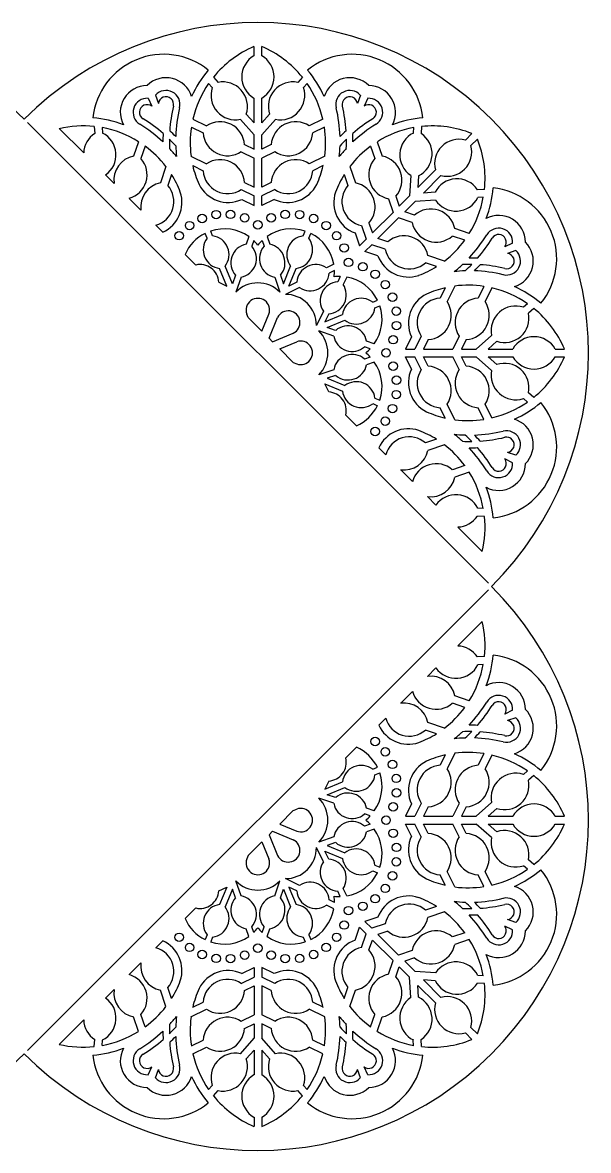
# Model space of a CAD drawing. Extents: x 60 to 307, y -10 to 237.
# Drawn here: x 182.9 to 307, y -10.4 to 237.1 of the extents above; entities that cross this region are included whole.
import ezdxf

# ---------------------------------------------------------------- set-up
doc = ezdxf.new("R2010")
doc.units = 0
doc.layers.get('0').update_dxf_attribs({"linetype": 'CONTINUOUS'})

msp = doc.modelspace()

# ---------------------------------------------------------------- linework, layer by layer
for p, q in [((233.64, 229.83), (233.64, 231.84)), ((235.35, 229.83), (235.35, 231.84)), ((223.69, 223.72), (224.48, 222.83)), ((224.74, 225.12), (225.76, 223.97)), ((244.25, 225.12), (243.23, 223.97)), ((245.29, 223.72), (244.51, 222.83)), ((210.4, 220.48), (211.23, 218.73)), ((212.03, 221.15), (212.68, 219.33)), ((233.64, 215.08), (233.64, 220.51)), ((235.35, 215.08), (235.35, 220.51)), ((256.96, 221.15), (256.31, 219.33)), ((258.59, 220.48), (257.76, 218.73)), ((220.24, 215.91), (223.23, 214.43)), ((230.65, 215.86), (233.64, 212.5)), ((231.93, 217), (233.64, 215.08)), ((237.05, 217), (235.35, 215.08)), ((238.33, 215.86), (235.35, 212.5)), ((248.74, 215.91), (245.75, 214.43)), ((183.95, 215.16), (285.04, 114.07)), ((190.94, 213.82), (196.29, 208.48)), ((198.61, 214.3), (198.7, 212.76)), ((200.34, 214.05), (200.41, 212.87)), ((219.9, 214.16), (222.47, 212.9)), ((249.08, 214.16), (246.51, 212.9)), ((268.65, 214.05), (268.57, 212.87)), ((270.38, 214.3), (270.29, 212.76)), ((208.3, 210.96), (207.23, 207.8)), ((233.64, 209.29), (233.64, 212.5)), ((235.35, 209.29), (235.35, 212.5)), ((260.68, 210.96), (261.75, 207.8)), ((280, 211.33), (281.42, 212.76)), ((281.21, 210.12), (282.63, 211.54)), ((209.77, 209.97), (208.85, 207.25)), ((230.82, 208.77), (233.64, 207.38)), ((231.58, 210.31), (233.64, 209.29)), ((237.41, 210.31), (235.35, 209.29)), ((238.17, 208.77), (235.35, 207.38)), ((259.21, 209.97), (260.13, 207.25)), ((214.33, 205.52), (213.12, 201.92)), ((219.82, 207.79), (223.23, 206.11)), ((220.19, 205.7), (222.47, 204.57)), ((233.64, 200.97), (233.64, 207.38)), ((235.35, 200.97), (235.35, 207.38)), ((249.16, 207.79), (245.75, 206.11)), ((248.79, 205.7), (246.51, 204.57)), ((254.65, 205.52), (255.87, 201.92)), ((201.1, 203.66), (202.96, 201.81)), ((215.56, 203.78), (214.74, 201.37)), ((253.43, 203.78), (254.24, 201.37)), ((268.01, 203.57), (267.74, 199.08)), ((269.57, 200.91), (273.41, 204.75)), ((269.72, 203.47), (269.57, 200.91)), ((270.78, 199.69), (274.62, 203.54)), ((231.58, 201.98), (233.64, 200.97)), ((237.41, 201.98), (235.35, 200.97)), ((284.17, 200.5), (282.64, 200.41)), ((206.24, 198.52), (208.84, 195.92)), ((230.82, 200.45), (233.64, 199.05)), ((230.94, 198.29), (233.64, 196.95)), ((233.64, 196.95), (233.64, 199.05)), ((238.17, 200.45), (235.35, 199.05)), ((235.35, 196.95), (235.35, 199.05)), ((238.05, 198.29), (235.35, 196.95)), ((263.12, 198.44), (264.12, 195.46)), ((264.74, 198.98), (265.47, 196.81)), ((265.47, 196.81), (267.74, 199.08)), ((273.45, 198.14), (268.95, 197.87)), ((273.34, 199.85), (270.78, 199.69)), ((283.92, 198.77), (282.74, 198.7)), ((266.69, 195.6), (268.95, 197.87)), ((268.86, 194.86), (266.69, 195.6)), ((258.85, 193.1), (259.59, 190.93)), ((259.59, 190.93), (264.12, 195.46)), ((260.8, 189.71), (265.33, 194.25)), ((268.31, 193.24), (265.33, 194.25)), ((212.13, 192.64), (213.64, 191.12)), ((223.35, 189.78), (222.92, 190.84)), ((224.57, 190.29), (224.14, 191.34)), ((244.41, 190.29), (244.85, 191.34)), ((245.63, 189.78), (246.07, 190.84)), ((255.79, 190.94), (256.75, 188.09)), ((257.23, 192.55), (258.24, 189.57)), ((280.84, 190.81), (277.68, 191.88)), ((232.49, 190.14), (231.9, 188.44)), ((233.58, 189.25), (233.15, 188.01)), ((235.41, 189.25), (235.84, 188.01)), ((236.5, 190.14), (237.08, 188.44)), ((256.75, 188.09), (258.24, 189.57)), ((257.96, 186.88), (259.45, 188.36)), ((262.42, 187.35), (259.45, 188.36)), ((262.97, 188.98), (260.8, 189.71)), ((279.84, 189.34), (277.13, 190.26)), ((290.35, 188.71), (288.61, 187.88)), ((218.52, 186.24), (220.86, 183.9)), ((260.81, 185.91), (257.96, 186.88)), ((275.39, 184.77), (271.79, 185.99)), ((291.03, 187.08), (289.21, 186.43)), ((227.7, 179.29), (226.1, 183.16)), ((228.92, 179.8), (227.32, 183.66)), ((240.07, 179.8), (241.67, 183.66)), ((241.29, 179.29), (242.89, 183.16)), ((251.12, 184.08), (249.51, 183.3)), ((273.65, 183.55), (271.24, 184.37)), ((229.56, 181.67), (228.92, 179.8)), ((230.81, 181.24), (229.68, 177.96)), ((238.17, 181.24), (239.31, 177.96)), ((239.42, 181.67), (240.07, 179.8)), ((251.26, 182.68), (250.09, 182.11)), ((252.56, 181.39), (251.99, 180.21)), ((253.96, 181.25), (253.17, 179.63)), ((225.92, 180.16), (227.7, 179.29)), ((243.64, 178.97), (240.52, 177.46)), ((243.06, 180.16), (241.29, 179.29)), ((275.57, 178.92), (274.45, 176.64)), ((277.67, 179.28), (275.98, 175.88)), ((284.04, 179.2), (282.77, 176.64)), ((285.79, 178.87), (284.31, 175.88)), ((259.66, 175.76), (260.71, 176.19)), ((248.85, 173.77), (247.33, 170.65)), ((260.16, 174.54), (261.22, 174.97)), ((293.59, 175.42), (292.71, 174.63)), ((295, 174.37), (293.85, 173.35)), ((232.38, 172.39), (232.07, 173.14)), ((232.38, 172.39), (235.37, 169.4)), ((235.37, 169.4), (236.92, 173.14)), ((236.93, 167.84), (238.8, 172.36)), ((250.03, 173.19), (249.17, 171.41)), ((249.17, 171.41), (253.04, 173.01)), ((249.67, 170.19), (253.54, 171.79)), ((237.71, 167.05), (242.23, 168.93)), ((251.11, 168.3), (247.84, 169.43)), ((251.54, 169.55), (249.67, 170.19)), ((270.32, 168.29), (268.93, 165.47)), ((278.65, 168.29), (277.25, 165.47)), ((285.74, 168.46), (282.37, 165.47)), ((236.93, 167.84), (237.71, 167.05)), ((239.27, 165.49), (243.01, 167.04)), ((259.13, 165.53), (257.89, 165.96)), ((260.01, 166.62), (258.32, 167.21)), ((268.16, 168.17), (266.83, 165.47)), ((271.86, 167.53), (270.84, 165.47)), ((280.18, 167.53), (279.17, 165.47)), ((286.88, 167.18), (284.96, 165.47)), ((239.27, 165.49), (242.26, 162.5)), ((259.13, 163.7), (257.89, 163.27)), ((266.83, 165.47), (268.93, 165.47)), ((266.83, 163.76), (268.93, 163.76)), ((268.16, 161.06), (266.83, 163.76)), ((270.32, 160.94), (268.93, 163.76)), ((270.84, 165.47), (277.25, 165.47)), ((270.84, 163.76), (277.25, 163.76)), ((271.86, 161.7), (270.84, 163.76)), ((278.65, 160.94), (277.25, 163.76)), ((279.17, 165.47), (282.37, 165.47)), ((279.17, 163.76), (282.37, 163.76)), ((280.18, 161.7), (279.17, 163.76)), ((285.74, 160.77), (282.37, 163.76)), ((284.96, 165.47), (290.39, 165.47)), ((284.96, 163.76), (290.39, 163.76)), ((286.88, 162.06), (284.96, 163.76)), ((299.7, 165.47), (301.71, 165.47)), ((299.7, 163.76), (301.71, 163.76)), ((242.26, 162.5), (243.01, 162.19)), ((251.11, 160.93), (247.84, 159.8)), ((260.01, 162.61), (258.32, 162.03)), ((251.54, 159.69), (249.67, 159.04)), ((249.67, 159.04), (253.54, 157.44)), ((249.17, 157.82), (253.04, 156.22)), ((250.03, 156.05), (249.17, 157.82)), ((259.66, 153.48), (260.71, 153.04)), ((260.16, 154.7), (261.22, 154.26)), ((293.59, 153.82), (292.71, 154.6)), ((295, 154.86), (293.85, 155.88)), ((253.78, 150.99), (256.12, 148.65)), ((275.57, 150.31), (274.45, 152.6)), ((277.67, 149.95), (275.98, 153.36)), ((284.04, 150.03), (282.77, 152.6)), ((285.79, 150.37), (284.31, 153.36)), ((261, 143.77), (262.51, 142.25)), ((273.65, 145.68), (271.24, 144.86)), ((275.39, 144.46), (271.79, 143.24)), ((290.35, 140.52), (288.61, 141.35)), ((291.03, 142.15), (289.21, 142.8)), ((265.8, 138.97), (268.4, 136.37)), ((279.84, 139.9), (277.13, 138.98)), ((280.84, 138.42), (277.68, 137.35)), ((271.68, 133.08), (273.54, 131.23)), ((284.17, 128.73), (282.64, 128.82)), ((283.92, 130.46), (282.74, 130.53)), ((278.35, 126.41), (283.7, 121.07)), ((285.04, 112.66), (183.95, 11.57)), ((283.7, 105.66), (278.35, 100.31)), ((284.17, 98), (282.64, 97.91)), ((273.54, 95.5), (271.68, 93.65)), ((283.92, 96.27), (282.74, 96.19)), ((268.4, 90.36), (265.8, 87.76)), ((280.84, 88.3), (277.68, 89.37)), ((279.84, 86.83), (277.13, 87.75)), ((262.51, 84.48), (261, 82.96)), ((290.35, 86.2), (288.61, 85.38)), ((291.03, 84.58), (289.21, 83.93)), ((273.65, 81.05), (271.24, 81.86)), ((275.39, 82.27), (271.79, 83.49)), ((256.12, 78.08), (253.78, 75.74)), ((277.67, 76.78), (275.98, 73.37)), ((275.57, 76.41), (274.45, 74.13)), ((284.04, 76.7), (282.77, 74.13)), ((285.79, 76.36), (284.31, 73.37)), ((259.66, 73.25), (260.71, 73.69)), ((260.16, 72.03), (261.22, 72.47)), ((293.59, 72.91), (292.71, 72.13)), ((295, 71.87), (293.85, 70.85)), ((250.03, 70.68), (249.17, 68.91)), ((249.17, 68.91), (253.04, 70.51)), ((251.11, 65.79), (247.84, 66.92)), ((249.67, 67.69), (253.54, 69.29)), ((251.54, 67.04), (249.67, 67.69)), ((242.26, 64.23), (243.01, 64.54)), ((260.01, 64.12), (258.32, 64.7)), ((268.16, 65.67), (266.83, 62.97)), ((270.32, 65.78), (268.93, 62.97)), ((271.86, 65.03), (270.84, 62.97)), ((278.65, 65.78), (277.25, 62.97)), ((280.18, 65.03), (279.17, 62.97)), ((285.74, 65.95), (282.37, 62.97)), ((286.88, 64.67), (284.96, 62.97)), ((242.26, 64.23), (239.27, 61.24)), ((259.13, 63.03), (257.89, 63.45)), ((266.83, 62.97), (268.93, 62.97)), ((270.84, 62.97), (277.25, 62.97)), ((279.17, 62.97), (282.37, 62.97)), ((284.96, 62.97), (290.39, 62.97)), ((299.7, 62.97), (301.71, 62.97)), ((237.71, 59.67), (236.93, 58.89)), ((237.71, 59.67), (242.23, 57.8)), ((239.27, 61.24), (243.01, 59.69)), ((259.13, 61.2), (257.89, 60.77)), ((260.01, 60.11), (258.32, 59.52)), ((266.83, 61.25), (268.93, 61.25)), ((268.16, 58.56), (266.83, 61.25)), ((270.32, 58.44), (268.93, 61.25)), ((270.84, 61.25), (277.25, 61.25)), ((271.86, 59.2), (270.84, 61.25)), ((278.65, 58.44), (277.25, 61.25)), ((279.17, 61.25), (282.37, 61.25)), ((280.18, 59.2), (279.17, 61.25)), ((285.74, 58.27), (282.37, 61.25)), ((284.96, 61.25), (290.39, 61.25)), ((286.88, 59.55), (284.96, 61.25)), ((299.7, 61.25), (301.71, 61.25)), ((235.37, 57.33), (232.38, 54.34)), ((235.37, 57.33), (236.92, 53.59)), ((236.93, 58.89), (238.8, 54.37)), ((251.11, 58.43), (247.84, 57.3)), ((251.54, 57.18), (249.67, 56.54)), ((248.85, 52.96), (247.33, 56.08)), ((249.17, 55.32), (253.04, 53.72)), ((250.03, 53.54), (249.17, 55.32)), ((249.67, 56.54), (253.54, 54.94)), ((232.38, 54.34), (232.07, 53.59)), ((260.16, 52.19), (261.22, 51.76)), ((293.59, 51.31), (292.71, 52.09)), ((295, 52.36), (293.85, 53.38)), ((259.66, 50.97), (260.71, 50.54)), ((275.57, 47.81), (274.45, 50.09)), ((277.67, 47.44), (275.98, 50.85)), ((284.04, 47.52), (282.77, 50.09)), ((285.79, 47.86), (284.31, 50.85)), ((225.92, 46.57), (227.7, 47.43)), ((227.7, 47.43), (226.1, 43.57)), ((230.81, 45.49), (229.68, 48.77)), ((238.17, 45.49), (239.31, 48.77)), ((243.64, 47.76), (240.52, 49.27)), ((241.29, 47.43), (242.89, 43.57)), ((243.06, 46.57), (241.29, 47.43)), ((253.96, 45.48), (253.17, 47.09)), ((228.92, 46.93), (227.32, 43.06)), ((229.56, 45.06), (228.92, 46.93)), ((239.42, 45.06), (240.07, 46.93)), ((240.07, 46.93), (241.67, 43.06)), ((251.26, 44.04), (250.09, 44.62)), ((252.56, 45.34), (251.99, 46.52)), ((220.86, 42.83), (218.52, 40.49)), ((251.12, 42.65), (249.51, 43.43)), ((273.65, 43.18), (271.24, 42.36)), ((260.81, 40.82), (257.96, 39.85)), ((257.96, 39.85), (259.45, 38.37)), ((275.39, 41.95), (271.79, 40.74)), ((291.03, 39.65), (289.21, 40.3)), ((232.49, 36.59), (231.9, 38.28)), ((233.58, 37.48), (233.15, 38.71)), ((235.41, 37.48), (235.84, 38.71)), ((236.5, 36.59), (237.08, 38.28)), ((255.79, 35.79), (256.75, 38.64)), ((256.75, 38.64), (258.24, 37.16)), ((257.23, 34.18), (258.24, 37.16)), ((262.42, 39.37), (259.45, 38.37)), ((262.97, 37.75), (260.8, 37.02)), ((279.84, 37.39), (277.13, 36.47)), ((290.35, 38.02), (288.61, 38.85)), ((213.64, 35.61), (212.13, 34.09)), ((223.35, 36.95), (222.92, 35.89)), ((224.57, 36.44), (224.14, 35.39)), ((244.41, 36.44), (244.85, 35.39)), ((245.63, 36.95), (246.07, 35.89)), ((258.85, 33.63), (259.59, 35.8)), ((259.59, 35.8), (264.12, 31.27)), ((260.8, 37.02), (265.33, 32.48)), ((280.84, 35.92), (277.68, 34.85)), ((268.31, 33.49), (265.33, 32.48)), ((208.84, 30.81), (206.24, 28.2)), ((230.94, 28.44), (233.64, 29.78)), ((233.64, 29.78), (233.64, 27.68)), ((235.35, 29.78), (235.35, 27.68)), ((238.05, 28.44), (235.35, 29.78)), ((263.12, 28.29), (264.12, 31.27)), ((264.74, 27.74), (265.47, 29.92)), ((265.47, 29.92), (267.74, 27.65)), ((268.86, 31.86), (266.69, 31.13)), ((266.69, 31.13), (268.95, 28.86)), ((230.82, 26.28), (233.64, 27.68)), ((238.17, 26.28), (235.35, 27.68)), ((268.01, 23.16), (267.74, 27.65)), ((273.45, 28.59), (268.95, 28.86)), ((283.92, 27.96), (282.74, 28.03)), ((202.96, 24.92), (201.1, 23.07)), ((214.33, 21.21), (213.12, 24.81)), ((215.56, 22.95), (214.74, 25.36)), ((231.58, 24.75), (233.64, 25.76)), ((233.64, 25.76), (233.64, 19.35)), ((235.35, 25.76), (235.35, 19.35)), ((237.41, 24.75), (235.35, 25.76)), ((253.43, 22.95), (254.24, 25.36)), ((254.65, 21.21), (255.87, 24.81)), ((269.57, 25.82), (273.41, 21.98)), ((269.72, 23.26), (269.57, 25.82)), ((270.78, 27.03), (274.62, 23.19)), ((273.34, 26.88), (270.78, 27.03)), ((284.17, 26.23), (282.64, 26.32)), ((219.82, 18.94), (223.23, 20.62)), ((220.19, 21.03), (222.47, 22.16)), ((249.16, 18.94), (245.75, 20.62)), ((248.79, 21.03), (246.51, 22.16)), ((196.29, 18.25), (190.94, 12.9)), ((208.3, 15.76), (207.23, 18.92)), ((209.77, 16.76), (208.85, 19.47)), ((230.82, 17.96), (233.64, 19.35)), ((231.58, 16.42), (233.64, 17.44)), ((233.64, 17.44), (233.64, 14.23)), ((238.17, 17.96), (235.35, 19.35)), ((235.35, 17.44), (235.35, 14.23)), ((237.41, 16.42), (235.35, 17.44)), ((259.21, 16.76), (260.13, 19.47)), ((260.68, 15.76), (261.75, 18.92)), ((280, 15.4), (281.42, 13.97)), ((281.21, 16.61), (282.63, 15.18)), ((198.61, 12.43), (198.7, 13.97)), ((200.34, 12.68), (200.41, 13.86)), ((219.9, 12.56), (222.47, 13.83)), ((230.65, 10.86), (233.64, 14.23)), ((238.33, 10.86), (235.35, 14.23)), ((249.08, 12.56), (246.51, 13.83)), ((268.65, 12.68), (268.57, 13.86)), ((270.38, 12.43), (270.29, 13.97)), ((220.24, 10.82), (223.23, 12.3)), ((231.93, 9.73), (233.64, 11.65)), ((233.64, 11.65), (233.64, 6.21)), ((235.35, 11.65), (235.35, 6.21)), ((237.05, 9.73), (235.35, 11.65)), ((248.74, 10.82), (245.75, 12.3)), ((210.4, 6.25), (211.23, 8)), ((258.59, 6.25), (257.76, 8)), ((212.03, 5.57), (212.68, 7.4)), ((256.96, 5.57), (256.31, 7.4)), ((223.69, 3.01), (224.48, 3.89)), ((224.74, 1.61), (225.76, 2.76)), ((244.25, 1.61), (243.23, 2.76)), ((245.29, 3.01), (244.51, 3.89)), ((233.64, -3.1), (233.64, -5.11)), ((235.35, -3.1), (235.35, -5.11))]:
    msp.add_line(p, q)
for centre in [(225.33, 194.96), (228.5, 195.01), (240.48, 195.01), (243.65, 194.96), (219.52, 192.55), (222.27, 194.12), (231.59, 194.27), (234.49, 192.71), (237.4, 194.27), (246.71, 194.12), (249.47, 192.55), (217.24, 190.34), (251.75, 190.34), (253.4, 187.64), (254.36, 184.48), (257.51, 183.53), (260.22, 181.87), (262.43, 179.59), (264, 176.84), (264.83, 173.78), (264.88, 170.61), (264.14, 167.52), (262.59, 164.62), (264.14, 161.71), (264.88, 158.63), (264.83, 155.46), (264, 152.4), (262.43, 149.64), (260.22, 147.36), (260.22, 79.37), (262.43, 77.09), (264, 74.33), (264.83, 71.27), (264.88, 68.1), (264.14, 65.02), (262.59, 62.11), (264.14, 59.21), (264.88, 56.12), (264.83, 52.95), (264, 49.89), (262.43, 47.13), (260.22, 44.86), (254.36, 42.25), (257.51, 43.2), (253.4, 39.09), (217.24, 36.39), (251.75, 36.39), (219.52, 34.18), (234.49, 34.02), (249.47, 34.18), (222.27, 32.61), (225.33, 31.77), (228.5, 31.72), (231.59, 32.46), (237.4, 32.46), (240.48, 31.72), (243.65, 31.77), (246.71, 32.61)]:
    msp.add_circle(centre, 0.931)
for centre, radius, start, end in [((131.99, 164.62), 72.48, 45, 225), ((234.49, 164.62), 72.48, 315, 135), ((242.61, 210.69), 22.97, 113.0063, 141.0892), ((226.37, 210.69), 22.97, 38.9108, 66.9937), ((213.82, 214.52), 15.61, 51.1599, 173.8401), ((236.32, 225.17), 5.37, 119.9865, 240.0135), ((232.66, 225.17), 5.37, 299.9865, 60.0135), ((255.16, 214.52), 15.61, 6.1599, 128.8401), ((242.61, 210.69), 24.84, 139.9165, 155.8663), ((226.37, 210.69), 24.84, 24.1337, 40.0835), ((210.19, 217.41), 5.87, 90.0056, 207.9992), ((214.34, 219.13), 5.87, 17.0008, 134.9944), ((242.61, 210.69), 22.97, 145.4563, 166.872), ((229.57, 221.13), 5.37, 161.5297, 281.5566), ((226.83, 218.7), 5.37, 341.5297, 101.5566), ((242.15, 218.7), 5.37, 78.4434, 198.4703), ((239.41, 221.13), 5.37, 258.4434, 18.4703), ((226.37, 210.69), 22.97, 13.128, 34.5437), ((254.64, 219.13), 5.87, 45.0056, 162.9992), ((258.79, 217.41), 5.87, 332.0008, 89.9944), ((210.19, 217.41), 3.07, 86.171, 238.5478), ((214.34, 219.13), 3.07, 346.4522, 138.829), ((214.34, 219.13), 1.68, 346.4522, 173.1096), ((254.64, 219.13), 3.07, 41.171, 193.5478), ((254.64, 219.13), 1.68, 6.8904, 193.5478), ((258.79, 217.41), 3.07, 301.4522, 93.829), ((210.19, 217.41), 1.68, 51.8904, 238.5478), ((247.54, 211.13), 32.47, 166.4522, 176.0693), ((247.54, 211.13), 31.07, 166.4522, 178.2556), ((221.45, 211.13), 31.07, 1.7444, 13.5478), ((221.45, 211.13), 32.47, 3.9307, 13.5478), ((258.79, 217.41), 1.68, 301.4522, 128.1096), ((196.17, 191.45), 24.84, 69.1337, 85.0835), ((192.38, 188.29), 32.47, 48.9307, 58.5478), ((226.21, 209.96), 5.37, 3.6851, 123.712), ((242.77, 209.96), 5.37, 56.288, 176.3149), ((276.61, 188.29), 32.47, 121.4522, 131.0693), ((272.82, 191.45), 24.84, 94.9165, 110.8663), ((196.17, 191.45), 22.97, 83.9108, 103.1537), ((196.17, 191.45), 22.97, 58.128, 79.5437), ((198.01, 208.06), 5.37, 305.1576, 63.4703), ((192.38, 188.29), 31.07, 46.7444, 58.5478), ((192.38, 188.29), 33.87, 44.6334, 47.7621), ((242.61, 210.69), 22.97, 171.307, 187.2547), ((227.84, 213.24), 5.37, 183.6851, 303.712), ((241.15, 213.24), 5.37, 236.288, 356.3149), ((226.37, 210.69), 22.97, 352.7453, 8.693), ((276.61, 188.29), 33.87, 132.2379, 135.3666), ((276.61, 188.29), 31.07, 121.4522, 133.2556), ((272.82, 191.45), 22.97, 100.4563, 121.872), ((270.98, 208.06), 5.37, 116.5297, 236.5566), ((272.82, 191.45), 22.97, 68.0063, 96.0892), ((201.66, 208.28), 5.37, 123.4434, 177.8752), ((247.54, 211.13), 33.87, 177.2379, 180.3666), ((247.54, 211.13), 32.47, 179.3338, 182.9338), ((192.38, 188.29), 32.47, 42.0662, 45.6662), ((276.61, 188.29), 32.47, 134.3338, 137.9338), ((221.45, 211.13), 32.47, 357.0662, 0.6662), ((221.45, 211.13), 33.87, 359.6334, 2.7621), ((267.32, 208.28), 5.37, 296.5297, 56.5566), ((278.6, 206.14), 5.37, 74.9865, 195.0135), ((261.33, 202.94), 22.97, 353.9108, 21.9937), ((196.17, 191.45), 22.97, 37.7453, 53.693), ((192.38, 188.29), 31.07, 38.6192, 42.9841), ((247.54, 211.13), 31.07, 182.0159, 186.3808), ((221.45, 211.13), 31.07, 353.6192, 357.9841), ((276.61, 188.29), 31.07, 137.0159, 141.3808), ((272.82, 191.45), 22.97, 126.307, 142.2547), ((276.02, 208.73), 5.37, 254.9865, 15.0135), ((208.28, 202.53), 5.37, 101.288, 187.7346), ((204.82, 203.71), 5.37, 285.381, 41.3149), ((242.55, 210.99), 22.97, 193.3077, 204.124), ((226.21, 201.64), 5.37, 3.6851, 123.712), ((242.77, 201.64), 5.37, 56.288, 176.3149), ((226.44, 210.99), 22.97, 335.876, 346.6923), ((264.17, 203.71), 5.37, 138.6851, 258.712), ((260.7, 202.53), 5.37, 318.6851, 78.712), ((196.01, 191.71), 22.97, 20.876, 31.6923), ((227.84, 204.92), 5.37, 183.6851, 303.712), ((241.15, 204.92), 5.37, 236.288, 356.3149), ((272.98, 191.71), 22.97, 148.3077, 159.124), ((214.17, 196.65), 5.37, 101.288, 187.7346), ((210.7, 197.82), 5.37, 285.381, 41.3149), ((227.97, 204.77), 7.13, 206.4147, 294.6191), ((241.02, 204.77), 7.13, 245.3809, 333.5853), ((258.28, 197.82), 5.37, 138.6851, 258.712), ((254.82, 196.65), 5.37, 318.6851, 78.712), ((278.15, 197.45), 5.37, 33.4434, 153.4703), ((261.33, 202.94), 24.84, 339.1337, 355.0835), ((284.4, 185.29), 15.61, 321.1599, 83.8401), ((210.71, 197.62), 7.13, 294.2562, 18.5853), ((258.27, 197.62), 7.13, 161.4147, 249.6191), ((277.93, 201.1), 5.37, 213.4434, 333.4703), ((261.33, 202.94), 22.97, 328.128, 349.5437), ((272.41, 190.83), 5.37, 11.288, 131.3149), ((273.58, 194.29), 5.37, 191.288, 311.3149), ((287.29, 188.92), 5.87, 0.0056, 117.9992), ((227.11, 182.43), 9.4, 116.5271, 156.0726), ((227.11, 182.43), 9.4, 55.1239, 108.4729), ((241.87, 182.43), 9.4, 71.5271, 124.8761), ((241.87, 182.43), 9.4, 10.1239, 63.4729), ((287.29, 188.92), 3.07, 356.171, 148.5478), ((287.29, 188.92), 1.68, 321.8904, 148.5478), ((226.64, 187.26), 4.14, 142.4865, 262.5135), ((224.03, 186.19), 4.14, 322.4865, 82.5135), ((232.69, 184.38), 4.14, 100.9434, 220.9703), ((227.11, 182.43), 9.4, 38.2579, 46.5452), ((241.87, 182.43), 9.4, 133.4548, 141.7421), ((236.3, 184.38), 4.14, 319.0297, 79.0566), ((244.95, 186.19), 4.14, 97.4865, 217.5135), ((242.35, 187.26), 4.14, 277.4865, 37.5135), ((266.52, 184.94), 5.37, 11.288, 131.3149), ((261.33, 202.94), 22.97, 307.7453, 323.693), ((258.16, 206.73), 31.07, 316.7444, 328.5478), ((258.16, 206.73), 32.47, 318.9307, 328.5478), ((289.01, 184.77), 5.87, 287.0008, 44.9944), ((230.02, 185.3), 4.14, 280.9434, 40.9703), ((238.96, 185.3), 4.14, 139.0297, 259.0566), ((267.5, 188.39), 7.13, 200.3809, 288.5853), ((267.69, 188.41), 5.37, 191.288, 311.3149), ((289.01, 184.77), 3.07, 256.4522, 48.829), ((289.01, 184.77), 1.68, 256.4522, 83.1096), ((221.79, 179.87), 4.14, 4.0297, 102.9676), ((247.19, 179.87), 4.14, 55.9434, 175.9703), ((261.59, 203.1), 22.97, 290.876, 301.6923), ((258.16, 206.73), 31.07, 308.6192, 312.9841), ((281.01, 151.57), 32.47, 89.3338, 92.9338), ((258.16, 206.73), 32.47, 312.0662, 315.6662), ((281.01, 151.57), 33.87, 87.2379, 90.3666), ((258.16, 206.73), 33.87, 314.6334, 317.7621), ((281.01, 151.57), 32.47, 76.4522, 86.0693), ((245.96, 182.4), 4.14, 235.9434, 355.9703), ((241.87, 182.43), 9.4, 353.2579, 1.5452), ((252.31, 172), 9.4, 88.4548, 96.7421), ((252.31, 172), 9.4, 26.5271, 79.8761), ((281.01, 151.57), 31.07, 92.0159, 96.3808), ((281.01, 151.57), 31.07, 76.4522, 88.2556), ((234.49, 173.2), 6.77, 44.6747, 135.3253), ((252.28, 176.08), 4.14, 94.0297, 214.0566), ((249.74, 177.32), 4.14, 274.0297, 34.0566), ((280.86, 156.56), 22.97, 103.3077, 114.124), ((280.57, 156.5), 22.97, 81.307, 97.2547), ((280.57, 156.5), 22.97, 55.4563, 76.872), ((280.57, 156.5), 24.84, 49.9165, 65.8663), ((234.49, 174.01), 2.58, 340.108, 199.892), ((240.56, 170.69), 6.77, 359.6747, 90.3253), ((257.14, 172.47), 4.14, 52.4865, 172.5135), ((274.64, 171.14), 7.13, 116.4147, 204.6191), ((274.79, 171.27), 5.37, 93.6851, 213.712), ((271.51, 172.89), 5.37, 273.6851, 33.712), ((283.12, 171.27), 5.37, 93.6851, 213.712), ((279.84, 172.89), 5.37, 273.6851, 33.712), ((241.14, 171.26), 2.58, 295.108, 154.892), ((256.06, 175.08), 4.14, 232.4865, 352.5135), ((252.31, 172), 9.4, 325.1239, 18.4729), ((291.01, 169.54), 5.37, 71.5297, 191.5566), ((288.58, 172.27), 5.37, 251.5297, 11.5566), ((280.57, 156.5), 22.97, 23.0063, 51.0892), ((243.08, 164.62), 6.77, 314.6747, 45.3253), ((255.18, 169.08), 4.14, 190.9434, 310.9703), ((254.26, 166.42), 4.14, 10.9434, 130.9703), ((243.89, 164.62), 2.58, 250.108, 109.892), ((295.05, 162.79), 5.37, 29.9865, 150.0135), ((255.18, 160.15), 4.14, 49.0297, 169.0566), ((252.31, 172), 9.4, 308.2579, 316.5452), ((252.31, 157.24), 9.4, 43.4548, 51.7421), ((295.05, 166.45), 5.37, 209.9865, 330.0135), ((280.57, 172.74), 22.97, 308.9108, 336.9937), ((254.26, 162.81), 4.14, 229.0297, 349.0566), ((252.31, 157.24), 9.4, 341.5271, 34.8761), ((274.64, 158.09), 7.13, 155.3809, 243.5853), ((274.79, 157.96), 5.37, 146.288, 266.3149), ((271.51, 156.34), 5.37, 326.288, 86.3149), ((283.12, 157.96), 5.37, 146.288, 266.3149), ((279.84, 156.34), 5.37, 326.288, 86.3149), ((288.58, 156.96), 5.37, 348.4434, 108.4703), ((291.01, 159.7), 5.37, 168.4434, 288.4703), ((249.74, 151.92), 4.14, 347.0324, 85.9703), ((257.14, 156.76), 4.14, 187.4865, 307.5135), ((256.06, 154.16), 4.14, 7.4865, 127.5135), ((280.57, 172.74), 22.97, 283.128, 304.5437), ((284.4, 143.95), 15.61, 276.1599, 38.8401), ((280.57, 172.74), 24.84, 294.1337, 310.0835), ((252.31, 157.24), 9.4, 293.9274, 333.4729), ((280.86, 172.67), 22.97, 245.876, 256.6923), ((280.57, 172.74), 22.97, 262.7453, 278.693), ((289.01, 144.47), 5.87, 315.0056, 72.9992), ((267.5, 140.84), 7.13, 71.4147, 155.7438), ((267.69, 140.83), 5.37, 48.6851, 164.619), ((261.59, 126.13), 22.97, 58.3077, 69.124), ((258.16, 122.5), 31.07, 47.0159, 51.3808), ((281.01, 177.66), 31.07, 263.6192, 267.9841), ((258.16, 122.5), 32.47, 44.3338, 47.9338), ((281.01, 177.66), 31.07, 271.7444, 283.5478), ((258.16, 122.5), 33.87, 42.2379, 45.3666), ((281.01, 177.66), 32.47, 273.9307, 283.5478), ((289.01, 144.47), 3.07, 311.171, 103.5478), ((289.01, 144.47), 1.68, 276.8904, 103.5478), ((261.33, 126.29), 22.97, 36.307, 52.2547), ((281.01, 177.66), 32.47, 267.0662, 270.6662), ((281.01, 177.66), 33.87, 269.6334, 272.7621), ((258.16, 122.5), 31.07, 31.4522, 43.2556), ((258.16, 122.5), 32.47, 31.4522, 41.0693), ((266.52, 144.29), 5.37, 262.2654, 348.712), ((287.29, 140.32), 1.68, 211.4522, 38.1096), ((273.58, 134.94), 5.37, 48.6851, 164.619), ((287.29, 140.32), 5.87, 242.0008, 359.9944), ((287.29, 140.32), 3.07, 211.4522, 3.829), ((272.41, 138.41), 5.37, 262.2654, 348.712), ((261.33, 126.29), 22.97, 10.4563, 31.872), ((261.33, 126.29), 24.84, 4.9165, 20.8663), ((277.93, 128.13), 5.37, 26.5297, 144.8424), ((278.15, 131.79), 5.37, 272.1248, 326.5566), ((261.33, 126.29), 22.97, 346.8463, 6.0892), ((131.99, 62.11), 72.48, 135, 315), ((234.49, 62.11), 72.48, 225, 45), ((261.33, 100.43), 22.97, 353.9108, 13.1537), ((278.15, 94.94), 5.37, 33.4434, 87.8752), ((261.33, 100.43), 24.84, 339.1337, 355.0835), ((284.4, 82.78), 15.61, 321.1599, 83.8401), ((277.93, 98.59), 5.37, 215.1576, 333.4703), ((261.33, 100.43), 22.97, 328.128, 349.5437), ((272.41, 88.32), 5.37, 11.288, 97.7346), ((287.29, 86.41), 5.87, 0.0056, 117.9992), ((273.58, 91.79), 5.37, 195.381, 311.3149), ((287.29, 86.41), 3.07, 356.171, 148.5478), ((266.52, 82.44), 5.37, 11.288, 97.7346), ((261.33, 100.43), 22.97, 307.7453, 323.693), ((258.16, 104.23), 31.07, 316.7444, 328.5478), ((258.16, 104.23), 32.47, 318.9307, 328.5478), ((287.29, 86.41), 1.68, 321.8904, 148.5478), ((267.69, 85.9), 5.37, 195.381, 311.3149), ((289.01, 82.26), 3.07, 256.4522, 48.829), ((289.01, 82.26), 5.87, 287.0008, 44.9944), ((267.5, 85.89), 7.13, 204.2562, 288.5853), ((281.01, 49.07), 33.87, 87.2379, 90.3666), ((289.01, 82.26), 1.68, 256.4522, 83.1096), ((261.59, 100.6), 22.97, 290.876, 301.6923), ((258.16, 104.23), 31.07, 308.6192, 312.9841), ((281.01, 49.07), 31.07, 92.0159, 96.3808), ((281.01, 49.07), 32.47, 89.3338, 92.9338), ((258.16, 104.23), 32.47, 312.0662, 315.6662), ((258.16, 104.23), 33.87, 314.6334, 317.7621), ((281.01, 49.07), 31.07, 76.4522, 88.2556), ((281.01, 49.07), 32.47, 76.4522, 86.0693), ((252.31, 69.49), 9.4, 26.5271, 66.0726), ((280.57, 53.99), 22.97, 81.307, 97.2547), ((249.74, 74.81), 4.14, 274.0297, 12.9676), ((274.64, 68.64), 7.13, 116.4147, 204.6191), ((280.86, 54.06), 22.97, 103.3077, 114.124), ((280.57, 53.99), 22.97, 55.4563, 76.872), ((280.57, 53.99), 24.84, 49.9165, 65.8663), ((257.14, 69.97), 4.14, 52.4865, 172.5135), ((256.06, 72.57), 4.14, 232.4865, 352.5135), ((252.31, 69.49), 9.4, 325.1239, 18.4729), ((274.79, 68.77), 5.37, 93.6851, 213.712), ((271.51, 70.39), 5.37, 273.6851, 33.712), ((283.12, 68.77), 5.37, 93.6851, 213.712), ((279.84, 70.39), 5.37, 273.6851, 33.712), ((291.01, 67.03), 5.37, 71.5297, 191.5566), ((280.57, 53.99), 22.97, 23.0063, 51.0892), ((288.58, 69.77), 5.37, 251.5297, 11.5566), ((243.08, 62.11), 6.77, 314.6747, 45.3253), ((254.26, 63.92), 4.14, 10.9434, 130.9703), ((243.89, 62.11), 2.58, 250.108, 109.892), ((255.18, 66.58), 4.14, 190.9434, 310.9703), ((295.05, 60.28), 5.37, 29.9865, 150.0135), ((252.31, 69.49), 9.4, 308.2579, 316.5452), ((252.31, 54.73), 9.4, 43.4548, 51.7421), ((255.18, 57.64), 4.14, 49.0297, 169.0566), ((254.26, 60.31), 4.14, 229.0297, 349.0566), ((252.31, 54.73), 9.4, 341.5271, 34.8761), ((288.58, 54.45), 5.37, 348.4434, 108.4703), ((295.05, 63.94), 5.37, 209.9865, 330.0135), ((280.57, 70.23), 22.97, 308.9108, 336.9937), ((241.14, 55.47), 2.58, 205.108, 64.892), ((274.64, 55.59), 7.13, 155.3809, 243.5853), ((274.79, 55.46), 5.37, 146.288, 266.3149), ((271.51, 53.83), 5.37, 326.288, 86.3149), ((283.12, 55.46), 5.37, 146.288, 266.3149), ((279.84, 53.83), 5.37, 326.288, 86.3149), ((291.01, 57.19), 5.37, 168.4434, 288.4703), ((240.56, 56.04), 6.77, 269.6747, 0.3253), ((256.06, 51.65), 4.14, 7.4865, 127.5135), ((234.49, 52.71), 2.58, 160.108, 19.892), ((252.28, 50.65), 4.14, 145.9434, 265.9703), ((249.74, 49.41), 4.14, 325.9434, 85.9703), ((257.14, 54.26), 4.14, 187.4865, 307.5135), ((252.31, 54.73), 9.4, 280.1239, 333.4729), ((280.57, 70.23), 22.97, 283.128, 304.5437), ((284.4, 41.44), 15.61, 276.1599, 38.8401), ((280.57, 70.23), 24.84, 294.1337, 310.0835), ((234.49, 53.53), 6.77, 224.6747, 315.3253), ((245.96, 44.33), 4.14, 4.0297, 124.0566), ((280.86, 70.17), 22.97, 245.876, 256.6923), ((280.57, 70.23), 22.97, 262.7453, 278.693), ((289.01, 41.96), 5.87, 315.0056, 72.9992), ((221.79, 46.86), 4.14, 257.0324, 355.9703), ((232.69, 42.35), 4.14, 139.0297, 259.0566), ((230.02, 41.43), 4.14, 319.0297, 79.0566), ((238.96, 41.43), 4.14, 100.9434, 220.9703), ((236.3, 42.35), 4.14, 280.9434, 40.9703), ((247.19, 46.86), 4.14, 184.0297, 304.0566), ((252.31, 54.73), 9.4, 263.2579, 271.5452), ((241.87, 44.3), 9.4, 358.4548, 6.7421), ((267.5, 38.33), 7.13, 71.4147, 159.6191), ((261.59, 23.63), 22.97, 58.3077, 69.124), ((281.01, 75.16), 31.07, 271.7444, 283.5478), ((289.01, 41.96), 3.07, 311.171, 103.5478), ((226.64, 39.47), 4.14, 97.4865, 217.5135), ((224.03, 40.54), 4.14, 277.4865, 37.5135), ((244.95, 40.54), 4.14, 142.4865, 262.5135), ((242.35, 39.47), 4.14, 322.4865, 82.5135), ((241.87, 44.3), 9.4, 296.5271, 349.8761), ((267.69, 38.32), 5.37, 48.6851, 168.712), ((258.16, 20), 31.07, 47.0159, 51.3808), ((281.01, 75.16), 31.07, 263.6192, 267.9841), ((281.01, 75.16), 32.47, 267.0662, 270.6662), ((258.16, 20), 32.47, 44.3338, 47.9338), ((258.16, 20), 33.87, 42.2379, 45.3666), ((281.01, 75.16), 32.47, 273.9307, 283.5478), ((289.01, 41.96), 1.68, 276.8904, 103.5478), ((227.11, 44.3), 9.4, 203.9274, 243.4729), ((266.52, 41.79), 5.37, 228.6851, 348.712), ((261.33, 23.79), 22.97, 36.307, 52.2547), ((281.01, 75.16), 33.87, 269.6334, 272.7621), ((258.16, 20), 31.07, 31.4522, 43.2556), ((258.16, 20), 32.47, 31.4522, 41.0693), ((227.11, 44.3), 9.4, 313.4548, 321.7421), ((241.87, 44.3), 9.4, 218.2579, 226.5452), ((273.58, 32.44), 5.37, 48.6851, 168.712), ((287.29, 37.81), 5.87, 242.0008, 359.9944), ((287.29, 37.81), 3.07, 211.4522, 3.829), ((287.29, 37.81), 1.68, 211.4522, 38.1096), ((210.71, 29.1), 7.13, 341.4147, 65.7438), ((227.11, 44.3), 9.4, 251.5271, 304.8761), ((241.87, 44.3), 9.4, 235.1239, 288.4729), ((258.27, 29.1), 7.13, 110.3809, 198.5853), ((272.41, 35.9), 5.37, 228.6851, 348.712), ((261.33, 23.79), 22.97, 10.4563, 31.872), ((210.7, 28.91), 5.37, 318.6851, 74.619), ((258.28, 28.91), 5.37, 101.288, 221.3149), ((254.82, 30.08), 5.37, 281.288, 41.3149), ((261.33, 23.79), 24.84, 4.9165, 20.8663), ((214.17, 30.08), 5.37, 172.2654, 258.712), ((277.93, 25.63), 5.37, 26.5297, 146.5566), ((204.82, 23.02), 5.37, 318.6851, 74.619), ((227.97, 21.96), 7.13, 65.3809, 153.5853), ((241.02, 21.96), 7.13, 26.4147, 114.6191), ((264.17, 23.02), 5.37, 101.288, 221.3149), ((260.7, 24.2), 5.37, 281.288, 41.3149), ((208.28, 24.2), 5.37, 172.2654, 258.712), ((196.01, 35.02), 22.97, 328.3077, 339.124), ((242.55, 15.74), 22.97, 155.876, 166.6923), ((227.84, 21.81), 5.37, 56.288, 176.3149), ((241.15, 21.81), 5.37, 3.6851, 123.712), ((226.44, 15.74), 22.97, 13.3077, 24.124), ((272.98, 35.02), 22.97, 200.876, 211.6923), ((278.15, 29.28), 5.37, 206.5297, 326.5566), ((261.33, 23.79), 22.97, 338.0063, 6.0892), ((198.01, 18.67), 5.37, 296.5297, 54.8424), ((226.21, 25.09), 5.37, 236.288, 356.3149), ((242.77, 25.09), 5.37, 183.6851, 303.712), ((270.98, 18.67), 5.37, 123.4434, 243.4703), ((267.32, 18.45), 5.37, 303.4434, 63.4703), ((276.02, 18), 5.37, 344.9865, 105.0135), ((196.17, 35.27), 22.97, 306.307, 322.2547), ((272.82, 35.27), 22.97, 217.7453, 233.693), ((278.6, 20.59), 5.37, 164.9865, 285.0135), ((201.66, 18.45), 5.37, 182.1248, 236.5566), ((192.38, 38.44), 31.07, 317.0159, 321.3808), ((247.54, 15.6), 31.07, 173.6192, 177.9841), ((242.61, 16.04), 22.97, 172.7453, 188.693), ((227.84, 13.49), 5.37, 56.288, 176.3149), ((241.15, 13.49), 5.37, 3.6851, 123.712), ((226.37, 16.04), 22.97, 351.307, 7.2547), ((221.45, 15.6), 31.07, 2.0159, 6.3808), ((276.61, 38.44), 31.07, 218.6192, 222.9841), ((196.17, 35.27), 22.97, 280.4563, 301.872), ((192.38, 38.44), 31.07, 301.4522, 313.2556), ((247.54, 15.6), 33.87, 179.6334, 182.7621), ((247.54, 15.6), 32.47, 177.0662, 180.6662), ((192.38, 38.44), 32.47, 314.3338, 317.9338), ((226.21, 16.77), 5.37, 236.288, 356.3149), ((242.77, 16.77), 5.37, 183.6851, 303.712), ((276.61, 38.44), 32.47, 222.0662, 225.6662), ((221.45, 15.6), 32.47, 359.3338, 2.9338), ((221.45, 15.6), 33.87, 357.2379, 0.3666), ((276.61, 38.44), 31.07, 226.7444, 238.5478), ((272.82, 35.27), 22.97, 238.128, 259.5437), ((196.17, 35.27), 22.97, 256.8463, 276.0892), ((192.38, 38.44), 32.47, 301.4522, 311.0693), ((192.38, 38.44), 33.87, 312.2379, 315.3666), ((247.54, 15.6), 32.47, 183.9307, 193.5478), ((247.54, 15.6), 31.07, 181.7444, 193.5478), ((221.45, 15.6), 31.07, 346.4522, 358.2556), ((276.61, 38.44), 33.87, 224.6334, 227.7621), ((221.45, 15.6), 32.47, 346.4522, 356.0693), ((276.61, 38.44), 32.47, 228.9307, 238.5478), ((272.82, 35.27), 22.97, 263.9108, 291.9937), ((196.17, 35.27), 24.84, 274.9165, 290.8663), ((213.82, 12.21), 15.61, 186.1599, 308.8401), ((210.19, 9.31), 5.87, 152.0008, 269.9944), ((210.19, 9.31), 3.07, 121.4522, 273.829), ((210.19, 9.31), 1.68, 121.4522, 308.1096), ((242.61, 16.04), 22.97, 193.128, 214.5437), ((229.57, 5.6), 5.37, 78.4434, 198.4703), ((239.41, 5.6), 5.37, 341.5297, 101.5566), ((226.37, 16.04), 22.97, 325.4563, 346.872), ((255.16, 12.21), 15.61, 231.1599, 353.8401), ((258.79, 9.31), 1.68, 231.8904, 58.5478), ((258.79, 9.31), 3.07, 266.171, 58.5478), ((258.79, 9.31), 5.87, 270.0056, 27.9992), ((272.82, 35.27), 24.84, 249.1337, 265.0835), ((214.34, 7.6), 3.07, 221.171, 13.5478), ((214.34, 7.6), 1.68, 186.8904, 13.5478), ((226.83, 8.02), 5.37, 258.4434, 18.4703), ((242.15, 8.02), 5.37, 161.5297, 281.5566), ((254.64, 7.6), 3.07, 166.4522, 318.829), ((254.64, 7.6), 1.68, 166.4522, 353.1096), ((214.34, 7.6), 5.87, 225.0056, 342.9992), ((242.61, 16.04), 24.84, 204.1337, 220.0835), ((236.32, 1.56), 5.37, 119.9865, 240.0135), ((232.66, 1.56), 5.37, 299.9865, 60.0135), ((226.37, 16.04), 24.84, 319.9165, 335.8663), ((254.64, 7.6), 5.87, 197.0008, 314.9944), ((242.61, 16.04), 22.97, 218.9108, 246.9937), ((226.37, 16.04), 22.97, 293.0063, 321.0892)]:
    msp.add_arc(centre, radius, start, end)

doc.saveas('drawing.dxf')
